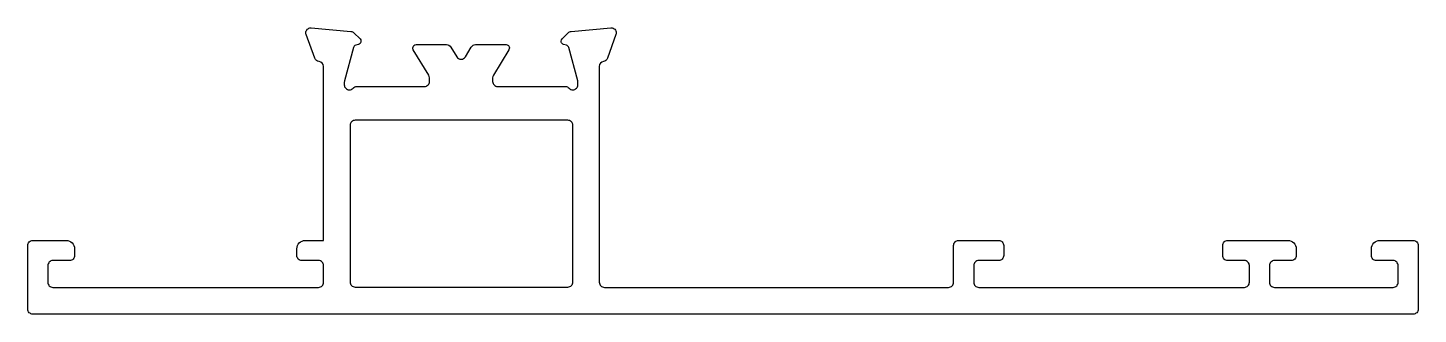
# Model space of a CAD drawing. Extents: x 1237.1 to 1320.3, y 721 to 738.1.
import ezdxf

# ---------------------------------------------------------------- set-up
doc = ezdxf.new("R2010")
doc.units = 0
doc.layers.get('0').update_dxf_attribs({"linetype": 'CONTINUOUS'})

msp = doc.modelspace()

# ---------------------------------------------------------------- linework, layer by layer
at = {"color": 0}
msp.add_lwpolyline([(1271.547, 736.096, 0.366387), (1271.296, 735.8), (1271.296, 722.903, 0.414214), (1271.596, 722.603), (1292.196, 722.603, 0.414214), (1292.496, 722.903), (1292.496, 725.103, -0.414214), (1292.796, 725.403), (1295.193, 725.403, -0.414214), (1295.493, 725.103), (1295.493, 724.503, -0.414214), (1295.193, 724.203), (1293.996, 724.203, 0.414214), (1293.696, 723.903), (1293.696, 722.903, 0.414214), (1293.996, 722.603), (1309.896, 722.603, 0.414214), (1310.196, 722.903), (1310.196, 723.903, 0.414214), (1309.896, 724.203), (1308.896, 724.203, -0.414214), (1308.596, 724.503), (1308.596, 725.103, -0.414214), (1308.896, 725.403), (1312.496, 725.403, -0.414214), (1312.996, 724.903), (1312.996, 724.503, -0.414214), (1312.696, 724.203), (1311.696, 724.203, 0.414214), (1311.396, 723.903), (1311.396, 722.903, 0.414214), (1311.696, 722.603), (1318.796, 722.603, 0.414214), (1319.096, 722.903), (1319.096, 723.903, 0.414214), (1318.796, 724.203), (1317.796, 724.203, -0.414214), (1317.496, 724.503), (1317.496, 724.903, -0.414214), (1317.996, 725.403), (1319.996, 725.403, -0.414214), (1320.296, 725.103), (1320.296, 721.303, -0.414214), (1319.996, 721.003), (1237.396, 721.003, -0.414214), (1237.096, 721.303), (1237.096, 725.103, -0.414214), (1237.396, 725.403), (1239.396, 725.403, -0.414214), (1239.896, 724.903), (1239.896, 724.503, -0.414214), (1239.596, 724.203), (1238.596, 724.203, 0.414214), (1238.296, 723.903), (1238.296, 722.903, 0.414214), (1238.596, 722.603), (1254.496, 722.603, 0.414214), (1254.796, 722.903), (1254.796, 723.903, 0.414214), (1254.496, 724.203), (1253.496, 724.203, -0.414214), (1253.196, 724.503), (1253.196, 724.903, -0.414214), (1253.696, 725.403), (1254.796, 725.403), (1254.796, 735.794, 0.39103), (1254.522, 736.093, -0.29178), (1254.266, 736.29), (1253.752, 737.702, -0.091642), (1253.734, 737.803, -0.414214), (1254.034, 738.103, -0.02182), (1254.06, 738.102), (1256.426, 737.895, -0.176327), (1256.612, 737.808), (1256.976, 737.444, -0.198912), (1257.034, 737.303, -0.065543), (1257.027, 737.251, -0.267949), (1256.886, 737.11), (1256.717, 737.065, 0.267949), (1256.576, 736.923), (1256.045, 734.941, 0.065543), (1256.034, 734.864), (1256.034, 734.703, 0.414214), (1256.334, 734.403, 0.213422), (1256.558, 734.503, -0.213422), (1256.781, 734.603), (1260.834, 734.603, 0.414214), (1261.134, 734.903), (1261.134, 735.124, 0.137852), (1261.09, 735.28), (1260.164, 736.799, -0.137852), (1260.134, 736.903, -0.414214), (1260.334, 737.103), (1262.153, 737.103, -0.261434), (1262.409, 736.959), (1262.766, 736.373, 0.561225), (1263.278, 736.373), (1263.636, 736.959, -0.261434), (1263.892, 737.103), (1265.711, 737.103, -0.414214), (1265.911, 736.903, -0.137852), (1265.881, 736.799), (1264.954, 735.28, 0.137852), (1264.911, 735.124), (1264.911, 734.903, 0.415222), (1265.211, 734.603), (1269.263, 734.603, -0.213422), (1269.487, 734.503, 0.213422), (1269.711, 734.403, 0.414214), (1270.011, 734.703), (1270.011, 734.864, 0.065543), (1270, 734.941), (1269.469, 736.923, 0.267949), (1269.328, 737.065), (1269.159, 737.11, -0.267949), (1269.017, 737.251, -0.065543), (1269.011, 737.303, -0.198912), (1269.069, 737.444), (1269.433, 737.808, -0.176327), (1269.619, 737.895), (1271.984, 738.102, -0.02182), (1272.011, 738.103, -0.414214), (1272.311, 737.803, -0.091642), (1272.293, 737.702), (1271.779, 736.29, -0.270232), (1271.547, 736.096)], format="xyb", dxfattribs=at)
msp.add_lwpolyline([(1256.396, 722.903), (1256.396, 732.303, -0.414214), (1256.696, 732.603), (1269.396, 732.603, -0.414214), (1269.696, 732.303), (1269.696, 722.903, -0.414214), (1269.396, 722.603), (1256.696, 722.603, -0.414214)], format="xyb", close=True, dxfattribs=at)

doc.saveas('drawing.dxf')
